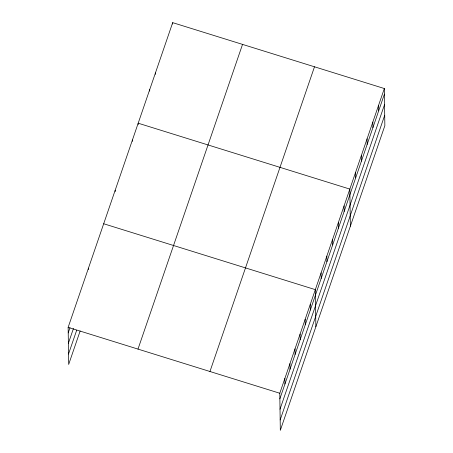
<?xml version="1.0" encoding="UTF-8"?>
<svg xmlns="http://www.w3.org/2000/svg" width="453" height="453" viewBox="0 0 453 453"><rect width="100%" height="100%" fill="white"/><g stroke="black" fill="none" stroke-linecap="round" stroke-linejoin="round"><path stroke-width="0.68" d="M80.141 330.996L68.663 364.461L68.143 327.355L172.689 22.65L384.337 88.539L384.857 125.645L280.311 430.35L279.79 393.244L384.337 88.539M68.222 332.921L69.989 327.774M68.369 343.329L73.443 328.533M68.516 354.053L76.687 330.243M137.989 349.099L242.536 44.394M209.949 371.5L314.495 66.795M279.869 398.816L384.416 94.111M280.016 409.223L384.563 104.518M280.164 419.942L384.71 115.238M103.692 223.754L315.339 289.648L315.854 326.749M68.143 327.355L279.79 393.244M378.589 105.3L378.668 110.866M372.836 122.061L372.915 127.627M367.089 138.816L367.168 144.388M361.335 155.577L361.415 161.143M355.588 172.333L355.667 177.904M350.356 226.2L349.841 189.094L138.188 123.205L138.21 124.592M344.087 205.855L344.167 211.421M338.34 222.61L338.414 228.182M332.587 239.371L332.666 244.937M326.84 256.126L326.913 261.698M321.086 272.887L321.166 278.453M310.26 304.444L310.339 310.016M305.18 319.246L305.26 324.812M300.101 334.048L300.18 339.614M295.028 348.844L295.101 354.416M289.948 363.646L290.022 369.212M284.869 378.448L284.948 384.014M172.689 22.65L172.712 24.043M155.441 72.927L155.458 74.32M149.688 89.683L149.711 91.076M132.44 139.96L132.457 141.353M115.192 190.237L115.209 191.63M88.454 268.153L88.477 269.546"/></g></svg>
